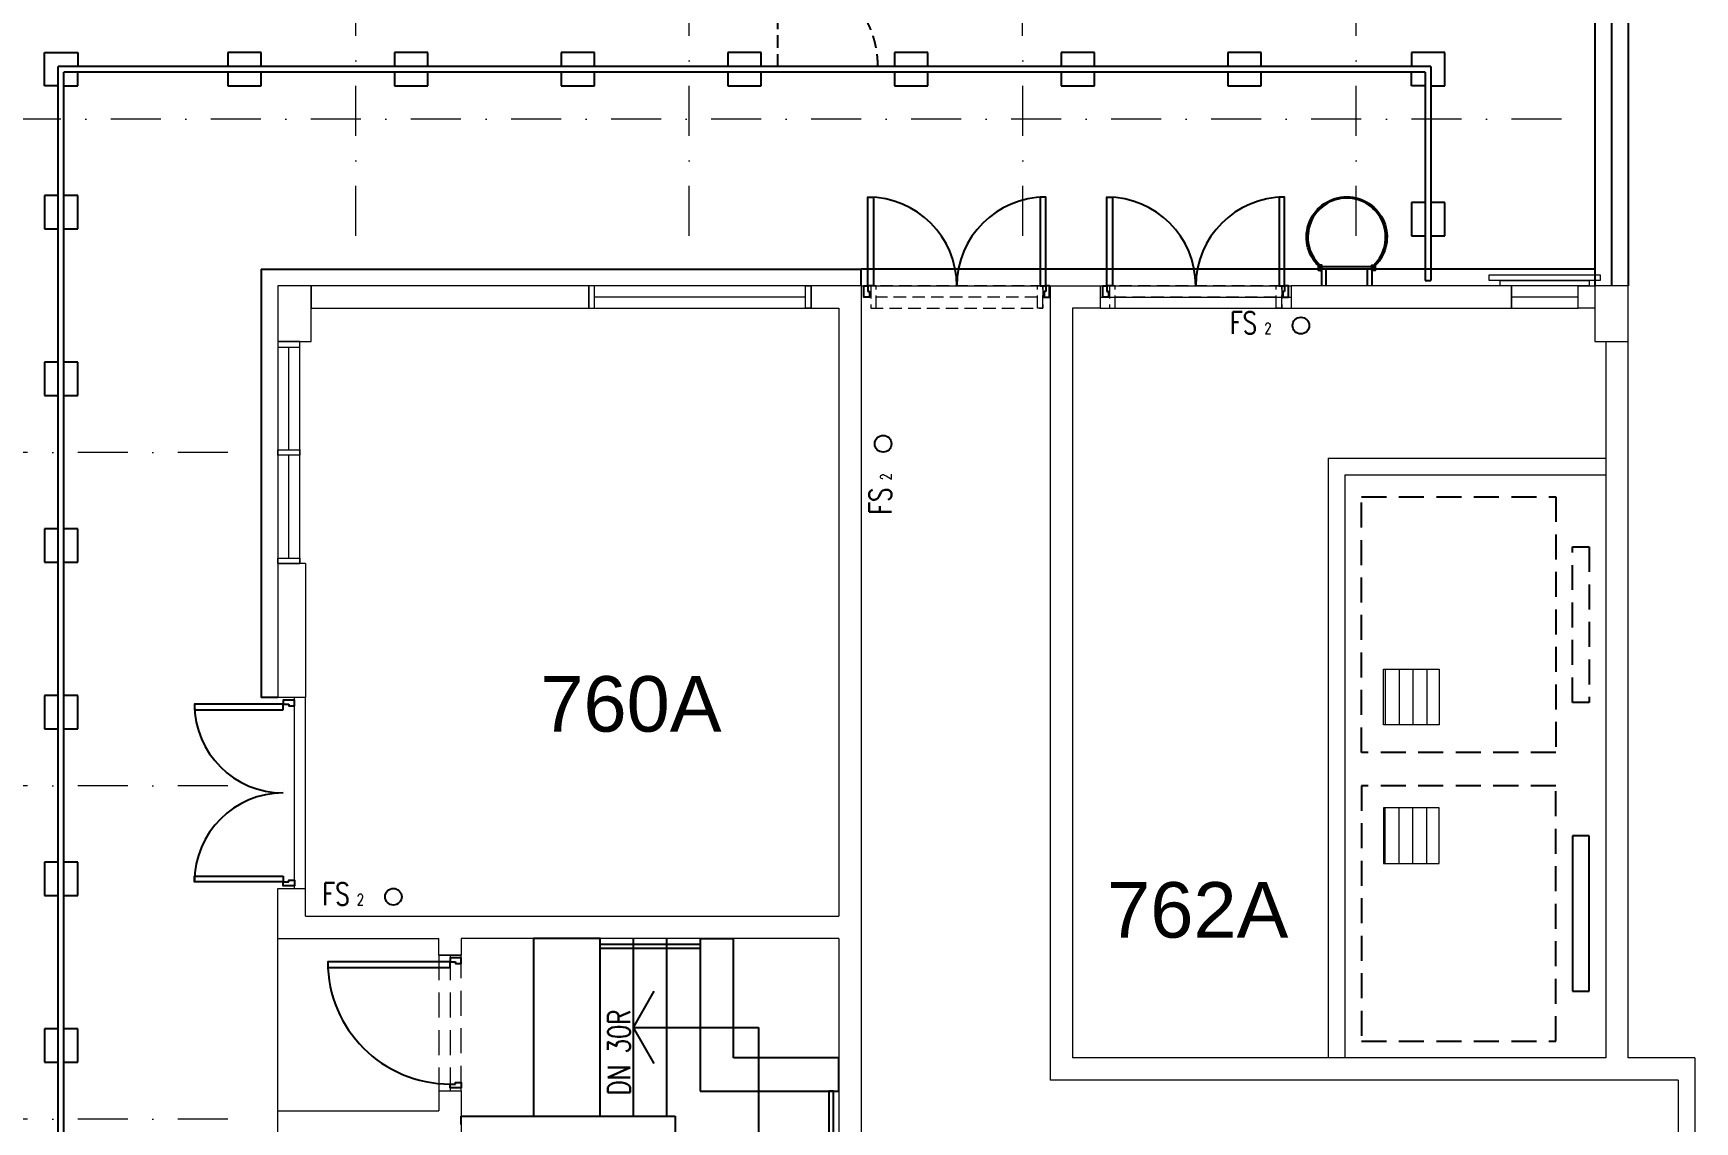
# Model space of a CAD drawing. Header units: millimetres. Extents: x -68474 to 336725, y -113450 to 40976.
# Drawn here: x 244600 to 259550, y 11275 to 21075 of the extents above; entities that cross this region are included whole.
import ezdxf
from ezdxf.enums import TextEntityAlignment as Align

# ---------------------------------------------------------------- set-up
doc = ezdxf.new("R2010")
doc.units = ezdxf.units.MM
doc.header["$LTSCALE"] = 900
for name, pattern in [('EC-7thFloor-s6152$0$DASHDOT', [1, 0.5, -0.25, 0, -0.25]), ('EC-7thFloor-s6152$0$HIDDEN', [0.375, 0.25, -0.125]), ('EC-7thFloor-s6152$0$HIDDEN2', [0.1875, 0.125, -0.0625])]:
    doc.linetypes.add(name, pattern=pattern)
for name, color, linetype in [('EC-7thFloor-s6152$0$8', 1, 'Continuous'), ('EC-7thFloor-s6152$0$9', 1, 'Continuous'), ('EC-7thFloor-s6152$0$DRYWALL', 2, 'Continuous'), ('EC-7thFloor-s6152$0$E-DRAIN', 5, 'Continuous'), ('EC-7thFloor-s6152$0$ESTAIR', 2, 'Continuous'), ('EC-7thFloor-s6152$0$RAIL', 4, 'Continuous'), ('EC-7thFloor-s6152$0$RM-ID', 3, 'Continuous'), ('EC-7thFloor-s6152$0$TAC-TILE', 9, 'Continuous')]:
    doc.layers.add(name, color=color, linetype=linetype)
for name, color, linetype, lineweight in [('EC-7thFloor-s6152$0$ECOLUMN', 7, 'Continuous', 20), ('EC-7thFloor-s6152$0$EROOF', 1, 'EC-7thFloor-s6152$0$DASHDOT', 15), ('EC-7thFloor-s6152$0$ETHIN', 5, 'Continuous', 13), ('EC-7thFloor-s6152$0$EWINDOW', 9, 'Continuous', 9)]:
    doc.layers.add(name, color=color, linetype=linetype, lineweight=lineweight)
doc.styles.add('EC-7thFloor-s6152$0$STANDARD', font='SIMPLEX.SHX')
doc.styles.add('EC-7thFloor-s6152$0$T1', font='arial.ttf')

msp = doc.modelspace()

# ---------------------------------------------------------------- linework, layer by layer
for p, q in [((256193.79214, 18800.00542), (256193.79214, 18950.50542)), ((256193.79214, 18800.00542), (256193.79214, 18950.50542)), ((256231.79214, 18950.50542), (256231.79214, 18800.00542)), ((256231.79214, 18950.50542), (256231.79214, 18800.00542)), ((256605.79214, 18800.00542), (256605.79214, 18950.50542)), ((256605.79214, 18800.00542), (256605.79214, 18950.50542)), ((256643.79214, 18950.50542), (256643.79214, 18800.00542)), ((256643.79214, 18950.50542), (256643.79214, 18800.00542))]:
    msp.add_line(p, q)
for points in [[(252159.99979, 18800.01083), (252109.99979, 18800.01083), (252109.99979, 19600.01083), (252159.99979, 19600.01083)], [(252159.99979, 18800.01083), (252109.99979, 18800.01083), (252109.99979, 19600.01083), (252159.99979, 19600.01083)], [(253659.99979, 18800.01083), (253709.99979, 18800.01083), (253709.99979, 19600.01083), (253659.99979, 19600.01083)], [(253659.99979, 18800.01083), (253709.99979, 18800.01083), (253709.99979, 19600.01083), (253659.99979, 19600.01083)], [(254309.99979, 18800.01083), (254259.99979, 18800.01083), (254259.99979, 19600.01083), (254309.99979, 19600.01083)], [(254309.99979, 18800.01083), (254259.99979, 18800.01083), (254259.99979, 19600.01083), (254309.99979, 19600.01083)], [(255809.99979, 18800.01083), (255859.99979, 18800.01083), (255859.99979, 19600.01083), (255809.99979, 19600.01083)], [(255809.99979, 18800.01083), (255859.99979, 18800.01083), (255859.99979, 19600.01083), (255809.99979, 19600.01083)], [(256193.79214, 18938.00542), (256193.79214, 18988.00542), (256175.79214, 18988.00542), (256175.79214, 18938.00542)], [(256193.79214, 18938.00542), (256193.79214, 18988.00542), (256175.79214, 18988.00542), (256175.79214, 18938.00542)], [(256643.79214, 18938.00542), (256643.79214, 18988.00542), (256661.79214, 18988.00542), (256661.79214, 18938.00542)], [(256643.79214, 18938.00542), (256643.79214, 18988.00542), (256661.79214, 18988.00542), (256661.79214, 18938.00542)], [(256643.79214, 18975.50542), (256643.79214, 18950.50542), (256193.79214, 18950.50542), (256193.79214, 18975.50542)], [(256643.79214, 18975.50542), (256643.79214, 18950.50542), (256193.79214, 18950.50542), (256193.79214, 18975.50542)], [(252109.99979, 18750.01083), (252124.99979, 18750.01083), (252124.99979, 18700.01083), (252124.99979, 18700.01083), (252124.99979, 18700.01083), (252074.99979, 18700.01083), (252074.99979, 18800.01083), (252074.99979, 18800.01083), (252074.99979, 18800.01083), (252109.99979, 18800.01083)], [(252109.99979, 18750.01083), (252124.99979, 18750.01083), (252124.99979, 18700.01083), (252124.99979, 18700.01083), (252124.99979, 18700.01083), (252074.99979, 18700.01083), (252074.99979, 18800.01083), (252074.99979, 18800.01083), (252074.99979, 18800.01083), (252109.99979, 18800.01083)], [(253709.99979, 18750.01083), (253694.99979, 18750.01083), (253694.99979, 18700.01083), (253694.99979, 18700.01083), (253694.99979, 18700.01083), (253744.99979, 18700.01083), (253744.99979, 18800.01083), (253744.99979, 18800.01083), (253744.99979, 18800.01083), (253709.99979, 18800.01083)], [(253709.99979, 18750.01083), (253694.99979, 18750.01083), (253694.99979, 18700.01083), (253694.99979, 18700.01083), (253694.99979, 18700.01083), (253744.99979, 18700.01083), (253744.99979, 18800.01083), (253744.99979, 18800.01083), (253744.99979, 18800.01083), (253709.99979, 18800.01083)], [(254259.99979, 18750.01083), (254274.99979, 18750.01083), (254274.99979, 18700.01083), (254274.99979, 18700.01083), (254274.99979, 18700.01083), (254224.99979, 18700.01083), (254224.99979, 18800.01083), (254224.99979, 18800.01083), (254224.99979, 18800.01083), (254259.99979, 18800.01083)], [(254259.99979, 18750.01083), (254274.99979, 18750.01083), (254274.99979, 18700.01083), (254274.99979, 18700.01083), (254274.99979, 18700.01083), (254224.99979, 18700.01083), (254224.99979, 18800.01083), (254224.99979, 18800.01083), (254224.99979, 18800.01083), (254259.99979, 18800.01083)], [(255859.99979, 18750.01083), (255844.99979, 18750.01083), (255844.99979, 18700.01083), (255844.99979, 18700.01083), (255844.99979, 18700.01083), (255894.99979, 18700.01083), (255894.99979, 18800.01083), (255894.99979, 18800.01083), (255894.99979, 18800.01083), (255859.99979, 18800.01083)], [(255859.99979, 18750.01083), (255844.99979, 18750.01083), (255844.99979, 18700.01083), (255844.99979, 18700.01083), (255844.99979, 18700.01083), (255894.99979, 18700.01083), (255894.99979, 18800.01083), (255894.99979, 18800.01083), (255894.99979, 18800.01083), (255859.99979, 18800.01083)], [(246849.98896, 14985.00542), (246849.98896, 15035.00542), (246049.98896, 15035.00542), (246049.98896, 14985.00542)], [(246849.98896, 14985.00542), (246849.98896, 15035.00542), (246049.98896, 15035.00542), (246049.98896, 14985.00542)], [(246899.98896, 15035.00542), (246899.98896, 15020.00542), (246949.98896, 15020.00542), (246949.98896, 15020.00542), (246949.98896, 15020.00542), (246949.98896, 15070.00542), (246849.98896, 15070.00542), (246849.98896, 15070.00542), (246849.98896, 15070.00542), (246849.98896, 15035.00542)], [(246899.98896, 15035.00542), (246899.98896, 15020.00542), (246949.98896, 15020.00542), (246949.98896, 15020.00542), (246949.98896, 15020.00542), (246949.98896, 15070.00542), (246849.98896, 15070.00542), (246849.98896, 15070.00542), (246849.98896, 15070.00542), (246849.98896, 15035.00542)], [(246849.98896, 13485.00542), (246849.98896, 13435.00542), (246049.98896, 13435.00542), (246049.98896, 13485.00542)], [(246849.98896, 13485.00542), (246849.98896, 13435.00542), (246049.98896, 13435.00542), (246049.98896, 13485.00542)], [(246899.98896, 13435.00542), (246899.98896, 13450.00542), (246949.98896, 13450.00542), (246949.98896, 13450.00542), (246949.98896, 13450.00542), (246949.98896, 13400.00542), (246849.98896, 13400.00542), (246849.98896, 13400.00542), (246849.98896, 13400.00542), (246849.98896, 13435.00542)], [(246899.98896, 13435.00542), (246899.98896, 13450.00542), (246949.98896, 13450.00542), (246949.98896, 13450.00542), (246949.98896, 13450.00542), (246949.98896, 13400.00542), (246849.98896, 13400.00542), (246849.98896, 13400.00542), (246849.98896, 13400.00542), (246849.98896, 13435.00542)], [(248349.99979, 12665.00542), (248349.99979, 12715.00542), (247249.99979, 12715.00542), (247249.99979, 12665.00542)], [(248349.99979, 12665.00542), (248349.99979, 12715.00542), (247249.99979, 12715.00542), (247249.99979, 12665.00542)], [(248399.99979, 12715.00542), (248399.99979, 12700.00542), (248449.99979, 12700.00542), (248449.99979, 12700.00542), (248449.99979, 12700.00542), (248449.99979, 12750.00542), (248349.99979, 12750.00542), (248349.99979, 12750.00542), (248349.99979, 12750.00542), (248349.99979, 12715.00542)], [(248399.99979, 12715.00542), (248399.99979, 12700.00542), (248449.99979, 12700.00542), (248449.99979, 12700.00542), (248449.99979, 12700.00542), (248449.99979, 12750.00542), (248349.99979, 12750.00542), (248349.99979, 12750.00542), (248349.99979, 12750.00542), (248349.99979, 12715.00542)], [(248399.99979, 11615.00542), (248399.99979, 11630.00542), (248449.99979, 11630.00542), (248449.99979, 11630.00542), (248449.99979, 11630.00542), (248449.99979, 11580.00542), (248349.99979, 11580.00542), (248349.99979, 11580.00542), (248349.99979, 11580.00542), (248349.99979, 11615.00542)], [(248399.99979, 11615.00542), (248399.99979, 11630.00542), (248449.99979, 11630.00542), (248449.99979, 11630.00542), (248449.99979, 11630.00542), (248449.99979, 11580.00542), (248349.99979, 11580.00542), (248349.99979, 11580.00542), (248349.99979, 11580.00542), (248349.99979, 11615.00542)]]:
    msp.add_lwpolyline(points, close=True)
msp.add_lwpolyline([(256175.79214, 18988.00542), (256175.79214, 18938.00542), (256163.29214, 18938.00542), (256163.29214, 18982.75047, -2.4252436862), (256674.29214, 18982.75047), (256674.29214, 18938.00542), (256661.79214, 18938.00542), (256661.79214, 18988.00542, 2.4769334128)], format="xyb", close=True)
msp.add_lwpolyline([(256175.79214, 18988.00542), (256175.79214, 18938.00542), (256163.29214, 18938.00542), (256163.29214, 18982.75047, -2.4252436862), (256674.29214, 18982.75047), (256674.29214, 18938.00542), (256661.79214, 18938.00542), (256661.79214, 18988.00542, 2.4769334128)], format="xyb", close=True)
for centre in [(256005.75051, 18442.64034, 6124.32909), (256005.75051, 18442.64034, 6124.32909), (252247.05831, 17378.43483, 6124.32909), (252247.05831, 17378.43483, 6124.32909), (247840.54741, 13301.08196, 6124.32909), (247840.54741, 13301.08196, 6124.32909)]:
    msp.add_circle(centre, 75)
at = {"color": 1}
for centre, radius, start, end in [((252109.99979, 18800.01083), 800, 0, 90), ((252109.99979, 18800.01083), 800, 0, 90), ((253709.99979, 18800.01083), 800, 90, 180), ((253709.99979, 18800.01083), 800, 90, 180), ((254259.99979, 18800.01083), 800, 0, 90), ((254259.99979, 18800.01083), 800, 0, 90), ((255859.99979, 18800.01083), 800, 90, 180), ((255859.99979, 18800.01083), 800, 90, 180), ((246849.98896, 15035.00542), 800, 180, 270), ((246849.98896, 15035.00542), 800, 180, 270), ((246849.98896, 13435.00542), 800, 90, 180), ((246849.98896, 13435.00542), 800, 90, 180), ((248349.99979, 12715.00542), 1100, 180, 270), ((248349.99979, 12715.00542), 1100, 180, 270)]:
    msp.add_arc(centre, radius, start, end, dxfattribs=at)
at = {"layer": 'EC-7thFloor-s6152$0$8'}
for p, q in [((244700, 20600.01083), (244700, 20900.01083)), ((244700, 20900.01083), (245000, 20900.01083)), ((244700, 20600.01083), (244700, 20900.01083)), ((244700, 20900.01083), (245000, 20900.01083)), ((245000, 20900.01083), (245000, 20775.01083)), ((245000, 20900.01083), (245000, 20775.01083)), ((246650.00191, 20900.01083), (246350.00191, 20900.01083)), ((246350.00191, 20900.01083), (246350.00191, 20775.01083)), ((246650.00191, 20900.01083), (246350.00191, 20900.01083)), ((246350.00191, 20900.01083), (246350.00191, 20775.01083)), ((246650.00191, 20775.01083), (246650.00191, 20900.01083)), ((246650.00191, 20775.01083), (246650.00191, 20900.01083)), ((248150.00191, 20900.01083), (247850.00191, 20900.01083)), ((247850.00191, 20900.01083), (247850.00191, 20775.01083)), ((248150.00191, 20900.01083), (247850.00191, 20900.01083)), ((247850.00191, 20900.01083), (247850.00191, 20775.01083)), ((248150.00191, 20775.01083), (248150.00191, 20900.01083)), ((248150.00191, 20775.01083), (248150.00191, 20900.01083)), ((249650.00096, 20900.01083), (249350.00096, 20900.01083)), ((249350.00096, 20900.01083), (249350.00096, 20775.01083)), ((249650.00096, 20900.01083), (249350.00096, 20900.01083)), ((249350.00096, 20900.01083), (249350.00096, 20775.01083)), ((249650.00096, 20775.01083), (249650.00096, 20900.01083)), ((249650.00096, 20775.01083), (249650.00096, 20900.01083)), ((251150, 20900.01083), (250850, 20900.01083)), ((250850, 20900.01083), (250850, 20775.01083)), ((251150, 20900.01083), (250850, 20900.01083)), ((250850, 20900.01083), (250850, 20775.01083)), ((251150, 20775.01083), (251150, 20900.01083)), ((251150, 20775.01083), (251150, 20900.01083)), ((252649.99904, 20900.01083), (252349.99904, 20900.01083)), ((252349.99904, 20900.01083), (252349.99904, 20775.01083)), ((252649.99904, 20900.01083), (252349.99904, 20900.01083)), ((252349.99904, 20900.01083), (252349.99904, 20775.01083)), ((252649.99904, 20775.01083), (252649.99904, 20900.01083)), ((252649.99904, 20775.01083), (252649.99904, 20900.01083)), ((254149.99809, 20900.01083), (253849.99809, 20900.01083)), ((253849.99809, 20900.01083), (253849.99809, 20775.01083)), ((254149.99809, 20900.01083), (253849.99809, 20900.01083)), ((253849.99809, 20900.01083), (253849.99809, 20775.01083)), ((254149.99809, 20775.01083), (254149.99809, 20900.01083)), ((254149.99809, 20775.01083), (254149.99809, 20900.01083)), ((255649.99713, 20900.01083), (255349.99713, 20900.01083)), ((255349.99713, 20900.01083), (255349.99713, 20775.01083)), ((255649.99713, 20900.01083), (255349.99713, 20900.01083)), ((255349.99713, 20900.01083), (255349.99713, 20775.01083)), ((255649.99713, 20775.01083), (255649.99713, 20900.01083)), ((255649.99713, 20775.01083), (255649.99713, 20900.01083)), ((257300, 20900.01083), (257000, 20900.01083)), ((257000, 20900.01083), (257000, 20775.01083)), ((257300, 20900.01083), (257000, 20900.01083)), ((257000, 20900.01083), (257000, 20775.01083)), ((257300, 20600.01083), (257300, 20900.01083)), ((257300, 20600.01083), (257300, 20900.01083)), ((245000, 20600.01083), (245000, 20725.01083)), ((245000, 20600.01083), (245000, 20725.01083)), ((246350.00191, 20725.01083), (246350.00191, 20600.01083)), ((246350.00191, 20725.01083), (246350.00191, 20600.01083)), ((246650.00191, 20600.01083), (246650.00191, 20725.01083)), ((246650.00191, 20600.01083), (246650.00191, 20725.01083)), ((247850.00191, 20725.01083), (247850.00191, 20600.01083)), ((247850.00191, 20725.01083), (247850.00191, 20600.01083)), ((248150.00191, 20600.01083), (248150.00191, 20725.01083)), ((248150.00191, 20600.01083), (248150.00191, 20725.01083)), ((249350.00096, 20725.01083), (249350.00096, 20600.01083)), ((249350.00096, 20725.01083), (249350.00096, 20600.01083)), ((249650.00096, 20600.01083), (249650.00096, 20725.01083)), ((249650.00096, 20600.01083), (249650.00096, 20725.01083)), ((250850, 20725.01083), (250850, 20600.01083)), ((250850, 20725.01083), (250850, 20600.01083)), ((251150, 20600.01083), (251150, 20725.01083)), ((251150, 20600.01083), (251150, 20725.01083)), ((252349.99904, 20725.01083), (252349.99904, 20600.01083)), ((252349.99904, 20725.01083), (252349.99904, 20600.01083)), ((252649.99904, 20600.01083), (252649.99904, 20725.01083)), ((252649.99904, 20600.01083), (252649.99904, 20725.01083)), ((253849.99809, 20725.01083), (253849.99809, 20600.01083)), ((253849.99809, 20725.01083), (253849.99809, 20600.01083)), ((254149.99809, 20600.01083), (254149.99809, 20725.01083)), ((254149.99809, 20600.01083), (254149.99809, 20725.01083)), ((255349.99713, 20725.01083), (255349.99713, 20600.01083)), ((255349.99713, 20725.01083), (255349.99713, 20600.01083)), ((255649.99713, 20600.01083), (255649.99713, 20725.01083)), ((255649.99713, 20600.01083), (255649.99713, 20725.01083)), ((257000, 20600.01083), (257000, 20725.01083)), ((257000, 20600.01083), (257000, 20725.01083)), ((244825, 20600.01083), (244700, 20600.01083)), ((244825, 20600.01083), (244700, 20600.01083)), ((244875, 20600.01083), (245000, 20600.01083)), ((244875, 20600.01083), (245000, 20600.01083)), ((246350.00191, 20600.01083), (246650.00191, 20600.01083)), ((246350.00191, 20600.01083), (246650.00191, 20600.01083)), ((247850.00191, 20600.01083), (248150.00191, 20600.01083)), ((247850.00191, 20600.01083), (248150.00191, 20600.01083)), ((249350.00096, 20600.01083), (249650.00096, 20600.01083)), ((249350.00096, 20600.01083), (249650.00096, 20600.01083)), ((250850, 20600.01083), (251150, 20600.01083)), ((250850, 20600.01083), (251150, 20600.01083)), ((252349.99904, 20600.01083), (252649.99904, 20600.01083)), ((252349.99904, 20600.01083), (252649.99904, 20600.01083)), ((253849.99809, 20600.01083), (254149.99809, 20600.01083)), ((253849.99809, 20600.01083), (254149.99809, 20600.01083)), ((255349.99713, 20600.01083), (255649.99713, 20600.01083)), ((255349.99713, 20600.01083), (255649.99713, 20600.01083)), ((257125, 20600.01083), (257000, 20600.01083)), ((257125, 20600.01083), (257000, 20600.01083)), ((257175, 20600.01083), (257300, 20600.01083)), ((257175, 20600.01083), (257300, 20600.01083)), ((244825, 19612.50542), (244700, 19612.50542)), ((244700, 19612.50542), (244700, 19312.50542)), ((244825, 19612.50542), (244700, 19612.50542)), ((244700, 19612.50542), (244700, 19312.50542)), ((245000, 19612.50542), (244875, 19612.50542)), ((245000, 19612.50542), (244875, 19612.50542)), ((245000, 19312.50542), (245000, 19612.50542)), ((245000, 19312.50542), (245000, 19612.50542)), ((257125, 19550.01083), (257000, 19550.01083)), ((257000, 19550.01083), (257000, 19250.01083)), ((257125, 19550.01083), (257000, 19550.01083)), ((257000, 19550.01083), (257000, 19250.01083)), ((257300, 19550.01083), (257175, 19550.01083)), ((257300, 19550.01083), (257175, 19550.01083)), ((257300, 19250.01083), (257300, 19550.01083)), ((257300, 19250.01083), (257300, 19550.01083)), ((244700, 19312.50542), (244825, 19312.50542)), ((244700, 19312.50542), (244825, 19312.50542)), ((244875, 19312.50542), (245000, 19312.50542)), ((244875, 19312.50542), (245000, 19312.50542)), ((257000, 19250.01083), (257125, 19250.01083)), ((257000, 19250.01083), (257125, 19250.01083)), ((257175, 19250.01083), (257300, 19250.01083)), ((257175, 19250.01083), (257300, 19250.01083)), ((244825, 18112.50542), (244700, 18112.50542)), ((244700, 18112.50542), (244700, 17812.50542)), ((244825, 18112.50542), (244700, 18112.50542)), ((244700, 18112.50542), (244700, 17812.50542)), ((245000, 18112.50542), (244875, 18112.50542)), ((245000, 18112.50542), (244875, 18112.50542)), ((245000, 17812.50542), (245000, 18112.50542)), ((245000, 17812.50542), (245000, 18112.50542)), ((244700, 17812.50542), (244825, 17812.50542)), ((244700, 17812.50542), (244825, 17812.50542)), ((244875, 17812.50542), (245000, 17812.50542)), ((244875, 17812.50542), (245000, 17812.50542)), ((244825, 16612.50542), (244700, 16612.50542)), ((244700, 16612.50542), (244700, 16312.50542)), ((244825, 16612.50542), (244700, 16612.50542)), ((244700, 16612.50542), (244700, 16312.50542)), ((245000, 16612.50542), (244875, 16612.50542)), ((245000, 16612.50542), (244875, 16612.50542)), ((245000, 16312.50542), (245000, 16612.50542)), ((245000, 16312.50542), (245000, 16612.50542)), ((244700, 16312.50542), (244825, 16312.50542)), ((244700, 16312.50542), (244825, 16312.50542)), ((244875, 16312.50542), (245000, 16312.50542)), ((244875, 16312.50542), (245000, 16312.50542)), ((244825, 15112.50542), (244700, 15112.50542)), ((244700, 15112.50542), (244700, 14812.50542)), ((244825, 15112.50542), (244700, 15112.50542)), ((244700, 15112.50542), (244700, 14812.50542)), ((245000, 15112.50542), (244875, 15112.50542)), ((245000, 15112.50542), (244875, 15112.50542)), ((245000, 14812.50542), (245000, 15112.50542)), ((245000, 14812.50542), (245000, 15112.50542)), ((244700, 14812.50542), (244825, 14812.50542)), ((244700, 14812.50542), (244825, 14812.50542)), ((244875, 14812.50542), (245000, 14812.50542)), ((244875, 14812.50542), (245000, 14812.50542)), ((244825, 13612.50542), (244700, 13612.50542)), ((244700, 13612.50542), (244700, 13312.50542)), ((244825, 13612.50542), (244700, 13612.50542)), ((244700, 13612.50542), (244700, 13312.50542)), ((245000, 13612.50542), (244875, 13612.50542)), ((245000, 13612.50542), (244875, 13612.50542)), ((245000, 13312.50542), (245000, 13612.50542)), ((245000, 13312.50542), (245000, 13612.50542)), ((244700, 13312.50542), (244825, 13312.50542)), ((244700, 13312.50542), (244825, 13312.50542)), ((244875, 13312.50542), (245000, 13312.50542)), ((244875, 13312.50542), (245000, 13312.50542)), ((244825, 12112.50542), (244700, 12112.50542)), ((244700, 12112.50542), (244700, 11812.50542)), ((244825, 12112.50542), (244700, 12112.50542)), ((244700, 12112.50542), (244700, 11812.50542)), ((245000, 12112.50542), (244875, 12112.50542)), ((245000, 12112.50542), (244875, 12112.50542)), ((245000, 11812.50542), (245000, 12112.50542)), ((245000, 11812.50542), (245000, 12112.50542)), ((244700, 11812.50542), (244825, 11812.50542)), ((244700, 11812.50542), (244825, 11812.50542)), ((244875, 11812.50542), (245000, 11812.50542)), ((244875, 11812.50542), (245000, 11812.50542))]:
    msp.add_line(p, q, dxfattribs=at)
at = {"layer": 'EC-7thFloor-s6152$0$9', "color": 1}
for p, q in [((258650, 31450.00542), (258650, 18800.01083)), ((258650, 31450.00542), (258650, 18800.01083)), ((246650, 18950.01083), (246649.99458, 15095.00542)), ((246650, 18950.01083), (246649.99458, 15095.00542)), ((246650, 18950.01083), (252049.99979, 18950.01083)), ((246650, 18950.01083), (252049.99979, 18950.01083)), ((252049.99979, 18800.00542), (252049.99979, 18950.01083)), ((252049.99979, 18800.00542), (252049.99979, 18950.01083)), ((246799.99438, 15095.00542), (246649.99458, 15095.00542)), ((246799.99438, 15095.00542), (246649.99458, 15095.00542))]:
    msp.add_line(p, q, dxfattribs=at)
at = {"layer": 'EC-7thFloor-s6152$0$9', "linetype": 'EC-7thFloor-s6152$0$HIDDEN2'}
msp.add_line((251299.99951, 20775.01083), (251299.76858, 21675.01083), dxfattribs=at)
msp.add_line((251299.99951, 20775.01083), (251299.76858, 21675.01083), dxfattribs=at)
at = {"layer": 'EC-7thFloor-s6152$0$9'}
for p, q in [((244825, 6150), (244825, 20775.01083)), ((257175, 20775.01083), (244825, 20775.01083)), ((244825, 6150), (244825, 20775.01083)), ((257175, 20775.01083), (244825, 20775.01083)), ((244875, 6200), (244875, 20725.01083)), ((257125, 20725.01083), (244875, 20725.01083)), ((244875, 6200), (244875, 20725.01083)), ((257125, 20725.01083), (244875, 20725.01083)), ((257125, 20725.01083), (257125, 18850.01083)), ((257125, 20725.01083), (257125, 18850.01083)), ((257175, 20775.01083), (257175, 18850.01083)), ((257175, 20775.01083), (257175, 18850.01083)), ((257125, 18850.01083), (257175, 18850.01083)), ((257125, 18850.01083), (257175, 18850.01083))]:
    msp.add_line(p, q, dxfattribs=at)
at = {"layer": 'EC-7thFloor-s6152$0$9', "linetype": 'EC-7thFloor-s6152$0$HIDDEN2'}
msp.add_arc((251299.99951, 20775.01083), 900.00003, 0, 90.014701592, dxfattribs=at)
msp.add_arc((251299.99951, 20775.01083), 900.00003, 0, 90.014701592, dxfattribs=at)
at = {"layer": 'EC-7thFloor-s6152$0$DRYWALL'}
for p, q in [((258950, 31750.00542), (258950, 18800.00542)), ((258950, 31750.00542), (258950, 18800.00542)), ((258800, 31600.00542), (258800, 18800.00542)), ((258800, 31600.00542), (258800, 18800.00542))]:
    msp.add_line(p, q, dxfattribs=at)
at = {"layer": 'EC-7thFloor-s6152$0$E-DRAIN', "linetype": 'Continuous'}
msp.add_line((258650, 18950.01083), (252049.99979, 18950.01083), dxfattribs=at)
msp.add_line((258650, 18950.01083), (252049.99979, 18950.01083), dxfattribs=at)
at = {"layer": 'EC-7thFloor-s6152$0$ECOLUMN'}
for p, q in [((247099.99979, 18800.00542), (246799.99979, 18800.00542)), ((246799.99979, 18800.00542), (246799.99979, 18300.00542)), ((247099.99979, 18800.00542), (246799.99979, 18800.00542)), ((246799.99979, 18800.00542), (246799.99979, 18300.00542)), ((247099.99979, 18300.00542), (247099.99979, 18800.00542)), ((247099.99979, 18600.00542), (247099.99979, 18800.00542)), ((247099.99979, 18300.00542), (247099.99979, 18800.00542)), ((247099.99979, 18600.00542), (247099.99979, 18800.00542)), ((249599.99979, 18799.98903), (247099.99979, 18800)), ((247099.99979, 18800), (247099.99979, 18600.00542)), ((249599.99979, 18799.98903), (247099.99979, 18800)), ((247099.99979, 18800), (247099.99979, 18600.00542)), ((249599.99979, 18599.99445), (249599.99979, 18799.98903)), ((249599.99979, 18599.99445), (249599.99979, 18799.98903)), ((252049.99979, 18800.01083), (251599.99979, 18800.00528)), ((252049.99979, 18800.01083), (251599.99979, 18800.00528)), ((251599.99979, 18800.00528), (251599.99979, 18600.00528)), ((251599.99979, 18800.00528), (251599.99979, 18600.00528)), ((252049.99979, 18800.01083), (252049.99979, 6250.00532)), ((252049.99979, 18800.01083), (252049.99979, 6250.00532)), ((253749.99979, 18800.01083), (253749.99979, 11650.00542)), ((253749.99979, 18800.01083), (254199.99979, 18800.01083)), ((253749.99979, 18800.01083), (253749.99979, 11650.00542)), ((253749.99979, 18800.01083), (254199.99979, 18800.01083)), ((254199.99979, 18800.01083), (254199.99979, 18600.01083)), ((254199.99979, 18800.01083), (254199.99979, 18600.01083)), ((257900, 18800.00542), (255919.99979, 18800.00542)), ((255919.99979, 18800.00542), (255919.99979, 18600.01083)), ((257900, 18800.00542), (255919.99979, 18800.00542)), ((255919.99979, 18800.00542), (255919.99979, 18600.01083)), ((257900, 18600.01083), (257900, 18800.00542)), ((257900, 18600.01083), (257900, 18800.00542)), ((258500, 18800.00542), (258650, 18800.00542)), ((258500, 18600.01083), (258500, 18800.00542)), ((258500, 18800.00542), (258650, 18800.00542)), ((258500, 18600.01083), (258500, 18800.00542)), ((258950, 18800.00542), (258650, 18800.00542)), ((258650, 18800.00542), (258650, 18300.00542)), ((258650, 18800.00542), (258650, 18600.01083)), ((258950, 18800.00542), (258650, 18800.00542)), ((258650, 18800.00542), (258650, 18300.00542)), ((258650, 18800.00542), (258650, 18600.01083)), ((258950, 11850.00542), (258950, 18800.00542)), ((258950, 18300.00542), (258950, 18800.00542)), ((258950, 11850.00542), (258950, 18800.00542)), ((258950, 18300.00542), (258950, 18800.00542)), ((247099.99979, 18600.00542), (249599.99979, 18599.99445)), ((247099.99979, 18600.00542), (249599.99979, 18599.99445)), ((251599.99979, 18600.00528), (251849.99979, 18600.01083)), ((251599.99979, 18600.00528), (251849.99979, 18600.01083)), ((251849.99979, 18600.00542), (251849.99979, 13125.00542)), ((251849.99979, 18600.00542), (251849.99979, 13125.00542)), ((253949.99979, 18600.01083), (253949.99979, 11850.00542)), ((254199.99979, 18600.01083), (253949.99979, 18600.01083)), ((253949.99979, 18600.01083), (253949.99979, 11850.00542)), ((254199.99979, 18600.01083), (253949.99979, 18600.01083)), ((255919.99979, 18600.01083), (257900, 18600.01083)), ((255919.99979, 18600.01083), (257900, 18600.01083)), ((258650, 18600.01083), (258500, 18600.01083)), ((258650, 18600.01083), (258500, 18600.01083)), ((246799.99979, 18300.00542), (247099.99979, 18300.00542)), ((246799.99979, 18300.00542), (247099.99979, 18300.00542)), ((258650, 18300.00542), (258950, 18300.00542)), ((258650, 18300.00542), (258950, 18300.00542)), ((258750, 18300.00542), (258750, 11850.00542)), ((258750, 18300.00542), (258750, 11850.00542)), ((246799.99979, 16300.00542), (246799.99438, 15095.00542)), ((246799.99979, 16300.00542), (246799.99438, 15095.00542)), ((247049.99979, 16300.00542), (246799.99979, 16300.00542)), ((247049.99979, 16300.00542), (246799.99979, 16300.00542)), ((247049.99979, 16300.00542), (247049.99438, 15095.00542)), ((247049.99979, 16300.00542), (247049.99438, 15095.00542)), ((247049.99438, 15095.00542), (246799.99438, 15095.00542)), ((247049.99438, 15095.00542), (246799.99438, 15095.00542)), ((246799.99438, 13375.00542), (247049.99438, 13375.00542)), ((246799.99979, 12925.00542), (246799.99438, 13375.00542)), ((246799.99438, 13375.00542), (247049.99438, 13375.00542)), ((246799.99979, 12925.00542), (246799.99438, 13375.00542)), ((247049.99979, 13125.00542), (247049.99438, 13375.00542)), ((247049.99979, 13125.00542), (247049.99438, 13375.00542)), ((247049.99979, 13125.00542), (251849.99979, 13125.00542)), ((247049.99979, 13125.00542), (251849.99979, 13125.00542)), ((246799.99979, 12925.00542), (248249.99979, 12925.00542)), ((246799.99979, 12925.00542), (248249.99979, 12925.00542)), ((248249.99979, 12775.00542), (248249.99979, 12925.00542)), ((248249.99979, 12775.00542), (248249.99979, 12925.00542)), ((251849.99979, 12925.00542), (248449.99979, 12925.00542)), ((248449.99979, 12925.00542), (248449.99979, 12775.00542)), ((251849.99979, 12925.00542), (248449.99979, 12925.00542)), ((248449.99979, 12925.00542), (248449.99979, 12775.00542)), ((251849.99979, 12925.00542), (251849.99979, 6700.00555)), ((251849.99979, 12925.00542), (251849.99979, 6700.00555)), ((248249.99979, 12775.00542), (248449.99979, 12775.00542)), ((248249.99979, 12775.00542), (248449.99979, 12775.00542)), ((258750, 11850.00542), (253949.99979, 11850.00542)), ((258750, 11850.00542), (253949.99979, 11850.00542)), ((259550, 11850.00542), (258950, 11850.00542)), ((259550, 11850.00542), (258950, 11850.00542)), ((259550, 11850.00542), (259550, 10350.00542)), ((259550, 11850.00542), (259550, 10350.00542)), ((248249.99979, 11555.00542), (248249.99979, 11375.00542)), ((248249.99979, 11555.00542), (248449.99979, 11555.00542)), ((248249.99979, 11555.00542), (248249.99979, 11375.00542)), ((248249.99979, 11555.00542), (248449.99979, 11555.00542)), ((248449.99979, 11555.00542), (248449.99979, 6250.00542)), ((248449.99979, 11555.00542), (248449.99979, 6250.00542)), ((259400, 11650.00542), (253749.99979, 11650.00542)), ((259400, 11650.00542), (253749.99979, 11650.00542)), ((259400, 11650.00542), (259400, 10350.00542)), ((259400, 11650.00542), (259400, 10350.00542)), ((246799.99979, 11375.00542), (248249.99979, 11375.00542)), ((246799.99979, 10525.00542), (246799.99979, 11375.00542)), ((246799.99979, 11375.00542), (248249.99979, 11375.00542)), ((246799.99979, 10525.00542), (246799.99979, 11375.00542))]:
    msp.add_line(p, q, dxfattribs=at)
at = {"layer": 'EC-7thFloor-s6152$0$EROOF'}
for p, q in [((247503.00378, 19250.00542), (247500, 31150.00542)), ((247503.00378, 19250.00542), (247500, 31150.00542)), ((250503.00378, 19250.00542), (250500, 31150.00542)), ((250503.00378, 19250.00542), (250500, 31150.00542)), ((253503.05344, 19250.00542), (253500, 31150.00542)), ((253503.05344, 19250.00542), (253500, 31150.00542)), ((256503.05334, 19250.77519), (256500.0001, 31150.00542)), ((256503.05334, 19250.77519), (256500.0001, 31150.00542)), ((258350, 20300), (233537.6, 20300)), ((258350, 20300), (233537.6, 20300)), ((246350, 17300), (233450, 17300)), ((246350, 17300), (233450, 17300)), ((246350, 14300), (233450, 14300)), ((246350, 14300), (233450, 14300)), ((246350, 11300), (233650, 11300)), ((246350, 11300), (233650, 11300))]:
    msp.add_line(p, q, dxfattribs=at)
at = {"layer": 'EC-7thFloor-s6152$0$ESTAIR'}
for p, q in [((249999.99979, 11325.00542), (249999.99979, 12925.00542)), ((249999.99979, 11325.00542), (249999.99979, 12925.00542)), ((250299.99979, 11325.00542), (250299.99979, 12925.00542)), ((250299.99979, 11325.00542), (250299.99979, 12925.00542))]:
    msp.add_line(p, q, dxfattribs=at)
at = {"layer": 'EC-7thFloor-s6152$0$ESTAIR', "color": 1}
for p, q in [((249999.99979, 12125.00542), (250187.50111, 12449.75465)), ((249999.99979, 12125.00542), (250187.50111, 12449.75465)), ((250187.49848, 11800.25465), (249999.99979, 12125.00542)), ((249999.99979, 12125.00542), (251124.99979, 12125.00542)), ((250187.49848, 11800.25465), (249999.99979, 12125.00542)), ((249999.99979, 12125.00542), (251124.99979, 12125.00542)), ((251124.99979, 12125.00542), (251124.99979, 7225.00542)), ((251124.99979, 12125.00542), (251124.99979, 7225.00542))]:
    msp.add_line(p, q, dxfattribs=at)
at = {"layer": 'EC-7thFloor-s6152$0$ETHIN'}
for p, q in [((257700, 18850.01083), (257700, 18900.01083)), ((257700, 18900.01083), (258700, 18900.01083)), ((257700, 18850.01083), (257700, 18900.01083)), ((257700, 18900.01083), (258700, 18900.01083)), ((258700, 18850.01083), (257700, 18850.01083)), ((258700, 18850.01083), (257700, 18850.01083)), ((257800, 18800.01083), (257800, 18850.01083)), ((257800, 18850.01083), (258600, 18850.01083)), ((257800, 18800.01083), (257800, 18850.01083)), ((257800, 18850.01083), (258600, 18850.01083)), ((258600, 18850.01083), (258600, 18800.01083)), ((258600, 18850.01083), (258600, 18800.01083)), ((258700, 18900.01083), (258700, 18850.01083)), ((258700, 18900.01083), (258700, 18850.01083)), ((252049.99979, 18800.01083), (255919.99979, 18800.01083)), ((252049.99979, 18800.01083), (255919.99979, 18800.01083)), ((254199.99979, 18700.01083), (255919.99979, 18700.01083)), ((254199.99979, 18700.01083), (255919.99979, 18700.01083)), ((258600, 18800.01083), (257800, 18800.01083)), ((258600, 18800.01083), (257800, 18800.01083)), ((254199.99979, 18600.01083), (255919.99979, 18600.01083)), ((254199.99979, 18600.01083), (255919.99979, 18600.01083)), ((256250, 17250.00542), (256250, 11850.00542)), ((256250, 17250.00542), (258750, 17250.00542)), ((256250, 17250.00542), (256250, 11850.00542)), ((256250, 17250.00542), (258750, 17250.00542)), ((256400, 17100.00542), (258750, 17100.00542)), ((256400, 17100.00542), (256400, 11850.00542)), ((256400, 17100.00542), (258750, 17100.00542)), ((256400, 17100.00542), (256400, 11850.00542)), ((246949.98896, 13375.00542), (246949.98896, 15095.00542)), ((246949.98896, 13375.00542), (246949.98896, 15095.00542)), ((247049.98896, 13375.00542), (247049.98896, 15095.00542)), ((247049.98896, 13375.00542), (247049.98896, 15095.00542)), ((246799.99979, 11375.00542), (246799.99979, 12925.00542)), ((246799.99979, 11375.00542), (246799.99979, 12925.00542))]:
    msp.add_line(p, q, dxfattribs=at)
at = {"layer": 'EC-7thFloor-s6152$0$EWINDOW'}
for p, q in [((251599.99979, 18800.00528), (249599.99979, 18799.99986)), ((251599.99979, 18800.00528), (249599.99979, 18799.99986)), ((249599.99979, 18799.99986), (249599.99979, 18599.99986)), ((249599.99979, 18799.99986), (249599.99979, 18599.99986)), ((249599.9998, 18799.99445), (249599.9998, 18599.99445)), ((249649.9998, 18799.99445), (249599.9998, 18799.99445)), ((249599.9998, 18799.99445), (249599.9998, 18599.99445)), ((249649.9998, 18799.99445), (249599.9998, 18799.99445)), ((249649.9998, 18599.99445), (249649.9998, 18799.99445)), ((249649.9998, 18599.99445), (249649.9998, 18799.99445)), ((251549.99979, 18700.00542), (249649.9998, 18699.99445)), ((251549.99979, 18700.00542), (249649.9998, 18699.99445)), ((251549.99979, 18600.00528), (251549.99979, 18800.00528)), ((251549.99979, 18800.00528), (251599.99979, 18800.00528)), ((251549.99979, 18600.00528), (251549.99979, 18800.00528)), ((251549.99979, 18800.00528), (251599.99979, 18800.00528)), ((251599.99979, 18600.00528), (251599.99979, 18800.00528)), ((251599.99979, 18800.00528), (251599.99979, 18600.00528)), ((251599.99979, 18600.00528), (251599.99979, 18800.00528)), ((251599.99979, 18800.00528), (251599.99979, 18600.00528)), ((258500, 18800.01083), (257900, 18800.01083)), ((257900, 18800.01083), (257900, 18600.01083)), ((258500, 18800.01083), (257900, 18800.01083)), ((257900, 18800.01083), (257900, 18600.01083)), ((258500, 18700.01083), (257900, 18700.01083)), ((258500, 18700.01083), (257900, 18700.01083)), ((258500, 18600.01083), (258500, 18800.01083)), ((258500, 18600.01083), (258500, 18800.01083)), ((249599.99979, 18599.99986), (251599.99979, 18600.00528)), ((249599.99979, 18599.99986), (251599.99979, 18600.00528)), ((249599.9998, 18599.99445), (249649.9998, 18599.99445)), ((249599.9998, 18599.99445), (249649.9998, 18599.99445)), ((251599.99979, 18600.00528), (251549.99979, 18600.00528)), ((251599.99979, 18600.00528), (251549.99979, 18600.00528)), ((257900, 18600.01083), (258500, 18600.01083)), ((257900, 18600.01083), (258500, 18600.01083)), ((246800.00521, 18300.00542), (246799.99979, 16300.00542)), ((246999.99979, 18300.00542), (246799.99979, 18300.00542)), ((246799.99979, 18300.00542), (246799.99979, 18250.00542)), ((246800.00521, 18300.00542), (246799.99979, 16300.00542)), ((246999.99979, 18300.00542), (246799.99979, 18300.00542)), ((246799.99979, 18300.00542), (246799.99979, 18250.00542)), ((246799.99979, 18250.00542), (246999.99979, 18250.00542)), ((246799.99979, 18250.00542), (246999.99979, 18250.00542)), ((247000.00521, 18300.00542), (246800.00521, 18300.00542)), ((247000.00521, 18300.00542), (246800.00521, 18300.00542)), ((246899.99986, 17325.00542), (246899.99979, 18250.00542)), ((246899.99986, 17325.00542), (246899.99979, 18250.00542)), ((246999.99979, 16300.00542), (247000.00521, 18300.00542)), ((246999.99979, 18250.00542), (246999.99979, 18300.00542)), ((246999.99979, 16300.00542), (247000.00521, 18300.00542)), ((246999.99979, 18250.00542), (246999.99979, 18300.00542)), ((246800.0025, 17275.00542), (246800.0025, 17325.00542)), ((246800.0025, 17325.00542), (247000.0025, 17325.00542)), ((246800.0025, 17275.00542), (246800.0025, 17325.00542)), ((246800.0025, 17325.00542), (247000.0025, 17325.00542)), ((247000.0025, 17275.00542), (246800.0025, 17275.00542)), ((247000.0025, 17275.00542), (246800.0025, 17275.00542)), ((246899.99993, 16350.00542), (246899.99986, 17275.00542)), ((246899.99993, 16350.00542), (246899.99986, 17275.00542)), ((247000.0025, 17325.00542), (247000.0025, 17275.00542)), ((247000.0025, 17325.00542), (247000.0025, 17275.00542)), ((246799.99979, 16300.00542), (246799.99979, 16350.00542)), ((246799.99979, 16350.00542), (246999.99979, 16350.00542)), ((246799.99979, 16300.00542), (246799.99979, 16350.00542)), ((246799.99979, 16350.00542), (246999.99979, 16350.00542)), ((246799.99979, 16300.00542), (246999.99979, 16300.00542)), ((246999.99979, 16300.00542), (246799.99979, 16300.00542)), ((246799.99979, 16300.00542), (246999.99979, 16300.00542)), ((246999.99979, 16300.00542), (246799.99979, 16300.00542)), ((246999.99979, 16350.00542), (246999.99979, 16300.00542)), ((246999.99979, 16350.00542), (246999.99979, 16300.00542)), ((256750, 14850.00542), (256750, 15350.00542)), ((256750, 15350.00542), (257250, 15350.00542)), ((256750, 14850.00542), (256750, 15350.00542)), ((256750, 15350.00542), (257250, 15350.00542)), ((256764.33101, 15350.00542), (256764.33101, 14850.00542)), ((256764.33101, 15350.00542), (256764.33101, 14850.00542)), ((256889.33101, 15350.00542), (256889.33101, 14850.00542)), ((256889.33101, 15350.00542), (256889.33101, 14850.00542)), ((257014.33101, 15350.00542), (257014.33101, 14850.00542)), ((257014.33101, 15350.00542), (257014.33101, 14850.00542)), ((257139.33101, 15350.00542), (257139.33101, 14850.00542)), ((257139.33101, 15350.00542), (257139.33101, 14850.00542)), ((257250, 15350.00542), (257250, 14850.00542)), ((257250, 15350.00542), (257250, 14850.00542)), ((257250, 14850.00542), (256750, 14850.00542)), ((257250, 14850.00542), (256750, 14850.00542)), ((257250, 14100.00542), (256750, 14100.00542)), ((256750, 14100.00542), (256750, 13600.00542)), ((257250, 14100.00542), (256750, 14100.00542)), ((256750, 14100.00542), (256750, 13600.00542)), ((256764.33101, 13600.00542), (256764.33101, 14100.00542)), ((256764.33101, 13600.00542), (256764.33101, 14100.00542)), ((256889.33101, 13600.00542), (256889.33101, 14100.00542)), ((256889.33101, 13600.00542), (256889.33101, 14100.00542)), ((257014.33101, 13600.00542), (257014.33101, 14100.00542)), ((257014.33101, 13600.00542), (257014.33101, 14100.00542)), ((257139.33101, 13600.00542), (257139.33101, 14100.00542)), ((257139.33101, 13600.00542), (257139.33101, 14100.00542)), ((257250, 13600.00542), (257250, 14100.00542)), ((257250, 13600.00542), (257250, 14100.00542)), ((256750, 13600.00542), (257250, 13600.00542)), ((256750, 13600.00542), (257250, 13600.00542))]:
    msp.add_line(p, q, dxfattribs=at)
at = {"layer": 'EC-7thFloor-s6152$0$EWINDOW', "linetype": 'EC-7thFloor-s6152$0$HIDDEN2'}
for p, q in [((253684.99979, 18800.00542), (252134.99979, 18800)), ((253684.99979, 18800.00542), (252134.99979, 18800)), ((252134.99979, 18800), (252134.99979, 18600)), ((252134.99979, 18800), (252134.99979, 18600)), ((252134.9998, 18800.00542), (252134.9998, 18600.00542)), ((252184.9998, 18800.00542), (252134.9998, 18800.00542)), ((252134.9998, 18800.00542), (252134.9998, 18600.00542)), ((252184.9998, 18800.00542), (252134.9998, 18800.00542)), ((252184.9998, 18600.00542), (252184.9998, 18800.00542)), ((252184.9998, 18600.00542), (252184.9998, 18800.00542)), ((253634.99979, 18700.00555), (252184.9998, 18699.99458)), ((253634.99979, 18700.00555), (252184.9998, 18699.99458)), ((253634.99979, 18600.00542), (253634.99979, 18800.00542)), ((253634.99979, 18800.00542), (253684.99979, 18800.00542)), ((253634.99979, 18600.00542), (253634.99979, 18800.00542)), ((253634.99979, 18800.00542), (253684.99979, 18800.00542)), ((253684.99979, 18600.00542), (253684.99979, 18800.00542)), ((253684.99979, 18800.00542), (253684.99979, 18600.00542)), ((253684.99979, 18600.00542), (253684.99979, 18800.00542)), ((253684.99979, 18800.00542), (253684.99979, 18600.00542)), ((255834.99979, 18800.00542), (254284.99979, 18800)), ((255834.99979, 18800.00542), (254284.99979, 18800)), ((254284.99979, 18800), (254284.99979, 18600)), ((254284.99979, 18800), (254284.99979, 18600)), ((254284.9998, 18800.00542), (254284.9998, 18600.00542)), ((254334.9998, 18800.00542), (254284.9998, 18800.00542)), ((254284.9998, 18800.00542), (254284.9998, 18600.00542)), ((254334.9998, 18800.00542), (254284.9998, 18800.00542)), ((254334.9998, 18600.00542), (254334.9998, 18800.00542)), ((254334.9998, 18600.00542), (254334.9998, 18800.00542)), ((255784.99979, 18700.00555), (254334.9998, 18699.99458)), ((255784.99979, 18700.00555), (254334.9998, 18699.99458)), ((255784.99979, 18600.00542), (255784.99979, 18800.00542)), ((255784.99979, 18800.00542), (255834.99979, 18800.00542)), ((255784.99979, 18600.00542), (255784.99979, 18800.00542)), ((255784.99979, 18800.00542), (255834.99979, 18800.00542)), ((255834.99979, 18600.00542), (255834.99979, 18800.00542)), ((255834.99979, 18800.00542), (255834.99979, 18600.00542)), ((255834.99979, 18600.00542), (255834.99979, 18800.00542)), ((255834.99979, 18800.00542), (255834.99979, 18600.00542)), ((252134.99979, 18600), (253684.99979, 18600.00542)), ((252134.99979, 18600), (253684.99979, 18600.00542)), ((252134.9998, 18600.00542), (252184.9998, 18600.00542)), ((252134.9998, 18600.00542), (252184.9998, 18600.00542)), ((253684.99979, 18600.00542), (253634.99979, 18600.00542)), ((253684.99979, 18600.00542), (253634.99979, 18600.00542)), ((254284.99979, 18600), (255834.99979, 18600.00542)), ((254284.99979, 18600), (255834.99979, 18600.00542)), ((254284.9998, 18600.00542), (254334.9998, 18600.00542)), ((254284.9998, 18600.00542), (254334.9998, 18600.00542)), ((255834.99979, 18600.00542), (255784.99979, 18600.00542)), ((255834.99979, 18600.00542), (255784.99979, 18600.00542))]:
    msp.add_line(p, q, dxfattribs=at)
at = {"layer": 'EC-7thFloor-s6152$0$EWINDOW', "linetype": 'EC-7thFloor-s6152$0$HIDDEN'}
for p, q in [((248449.99979, 12775.00542), (248249.99979, 12775.00542)), ((248249.99979, 12775.00542), (248249.99979, 11555.00542)), ((248449.99979, 12775.00542), (248249.99979, 12775.00542)), ((248249.99979, 12775.00542), (248249.99979, 11555.00542)), ((248349.99979, 12775.00542), (248349.99979, 11555.00542)), ((248349.99979, 12775.00542), (248349.99979, 11555.00542)), ((248449.99979, 11555.00542), (248449.99979, 12775.00542)), ((248449.99979, 11555.00542), (248449.99979, 12775.00542)), ((248249.99979, 11555.00542), (248449.99979, 11555.00542)), ((248249.99979, 11555.00542), (248449.99979, 11555.00542))]:
    msp.add_line(p, q, dxfattribs=at)
at = {"layer": 'EC-7thFloor-s6152$0$RAIL', "linetype": 'EC-7thFloor-s6152$0$HIDDEN'}
for p, q in [((256550, 14600.00542), (256550, 16900.00542)), ((256550, 16900.00542), (258300, 16900.00542)), ((256550, 14600.00542), (256550, 16900.00542)), ((256550, 16900.00542), (258300, 16900.00542)), ((258300, 16900.00542), (258300, 14600.00542)), ((258300, 16900.00542), (258300, 14600.00542)), ((258450, 15050.00542), (258450, 16450.00542)), ((258450, 16450.00542), (258600, 16450.00542)), ((258450, 15050.00542), (258450, 16450.00542)), ((258450, 16450.00542), (258600, 16450.00542)), ((258600, 16450.00542), (258600, 15050.00542)), ((258600, 16450.00542), (258600, 15050.00542)), ((258600, 15050.00542), (258450, 15050.00542)), ((258600, 15050.00542), (258450, 15050.00542)), ((258300, 14600.00542), (256550, 14600.00542)), ((258300, 14600.00542), (256550, 14600.00542)), ((258300, 14300.00542), (256550, 14300.00542)), ((256550, 14300.00542), (256550, 12000.00542)), ((258300, 14300.00542), (256550, 14300.00542)), ((256550, 14300.00542), (256550, 12000.00542)), ((258300, 12000.00542), (258300, 14300.00542)), ((258300, 12000.00542), (258300, 14300.00542)), ((256550, 12000.00542), (258300, 12000.00542)), ((256550, 12000.00542), (258300, 12000.00542))]:
    msp.add_line(p, q, dxfattribs=at)
at = {"layer": 'EC-7thFloor-s6152$0$RAIL'}
for p, q in [((258600, 13850.00542), (258450, 13850.00542)), ((258450, 13850.00542), (258450, 12450.00542)), ((258600, 13850.00542), (258450, 13850.00542)), ((258450, 13850.00542), (258450, 12450.00542)), ((258600, 12450.00542), (258600, 13850.00542)), ((258600, 12450.00542), (258600, 13850.00542)), ((249699.99979, 12835.00551), (249699.99979, 12875.00551)), ((249699.99979, 12875.00551), (250599.99979, 12875.00542)), ((249699.99979, 12835.00551), (249699.99979, 12875.00551)), ((249699.99979, 12875.00551), (250599.99979, 12875.00542)), ((250599.99979, 12875.00542), (250599.99979, 12835.00542)), ((250599.99979, 12875.00542), (250599.99979, 12835.00542)), ((250599.99979, 12835.00542), (249699.99979, 12835.00551)), ((250599.99979, 12835.00542), (249699.99979, 12835.00551)), ((258450, 12450.00542), (258600, 12450.00542)), ((258450, 12450.00542), (258600, 12450.00542)), ((251759.99979, 11550.00542), (251759.99979, 7700.00542)), ((251799.99979, 11550.00542), (251759.99979, 11550.00542)), ((251759.99979, 11550.00542), (251759.99979, 7700.00542)), ((251799.99979, 11550.00542), (251759.99979, 11550.00542)), ((251799.99979, 7700.00542), (251799.99979, 11550.00542)), ((251799.99979, 7700.00542), (251799.99979, 11550.00542)), ((248449.99979, 11250.00542), (248449.99979, 11325.00542)), ((248449.99979, 11325.00542), (250374.99979, 11325.00542)), ((248449.99979, 11250.00542), (248449.99979, 11325.00542)), ((248449.99979, 11325.00542), (250374.99979, 11325.00542)), ((250374.99979, 11325.00542), (250374.99979, 7925.00542)), ((250374.99979, 11325.00542), (250374.99979, 7925.00542))]:
    msp.add_line(p, q, dxfattribs=at)
at = {"layer": 'EC-7thFloor-s6152$0$TAC-TILE'}
for p, q in [((249699.9988, 12925.00542), (249099.9988, 12925.00542)), ((249099.9988, 12925.00542), (249099.99979, 11325.00542)), ((249699.9988, 12925.00542), (249099.9988, 12925.00542)), ((249099.9988, 12925.00542), (249099.99979, 11325.00542)), ((249699.99979, 11325.00542), (249699.9988, 12925.00542)), ((249699.99979, 11325.00542), (249699.9988, 12925.00542)), ((250600.00079, 12923.13348), (250599.99995, 11550.00542)), ((250600.00079, 12923.13348), (250599.99995, 11550.00542)), ((250900.00079, 12923.13348), (250600.00079, 12923.13348)), ((250900.00079, 12923.13348), (250600.00079, 12923.13348)), ((250900.00015, 11850.00619), (250900.00079, 12923.13348)), ((250900.00015, 11850.00619), (250900.00079, 12923.13348)), ((251849.99979, 11850.00542), (250900.00015, 11850.00619)), ((251849.99979, 11850.00542), (250900.00015, 11850.00619)), ((251849.99979, 11550.00542), (251849.99979, 11850.00542)), ((251849.99979, 11550.00542), (251849.99979, 11850.00542)), ((250599.99995, 11550.00542), (251849.99979, 11550.00542)), ((250599.99995, 11550.00542), (251849.99979, 11550.00542)), ((249099.99979, 11325.00542), (249699.99979, 11325.00542)), ((249099.99979, 11325.00542), (249699.99979, 11325.00542))]:
    msp.add_line(p, q, dxfattribs=at)

# ---------------------------------------------------------------- texts
at = {"style": 'EC-7thFloor-s6152$0$STANDARD', "width": 0.75}
for tag, p, height in [('FS', (255367.34872, 18367.64034, 6124.32909), 200), ('FS', (255367.34872, 18367.64034, 6124.32909), 200), ('2', (255676.69776, 18367.64034, 6124.32909), 100), ('2', (255676.69776, 18367.64034, 6124.32909), 100), ('FS', (247202.14562, 13226.08196, 6124.32909), 200), ('FS', (247202.14562, 13226.08196, 6124.32909), 200), ('2', (247511.49466, 13226.08196, 6124.32909), 100), ('2', (247511.49466, 13226.08196, 6124.32909), 100)]:
    msp.add_attdef(tag, p, 'XXX', height=height, dxfattribs=at)
for tag, p, height in [('2', (252322.05831, 17049.38208, 6124.32909), 100), ('2', (252322.05831, 17049.38208, 6124.32909), 100), ('FS', (252322.05831, 16740.03304, 6124.32909), 200), ('FS', (252322.05831, 16740.03304, 6124.32909), 200)]:
    msp.add_attdef(tag, p, 'XXX', height=height, rotation=90, dxfattribs=at)
at = {"layer": 'EC-7thFloor-s6152$0$ESTAIR', "color": 1, "style": 'EC-7thFloor-s6152$0$STANDARD', "width": 0.75}
msp.add_text('DN 30R', height=200, rotation=90, dxfattribs=at).set_placement((249971.2025, 11512.30401))
msp.add_text('DN 30R', height=200, rotation=90, dxfattribs=at).set_placement((249971.2025, 11512.30401))
at = {"layer": 'EC-7thFloor-s6152$0$RM-ID', "style": 'EC-7thFloor-s6152$0$T1'}
for s, p in [('760A', (249977.87083, 15037.27005)), ('760A', (249977.87083, 15037.27005)), ('762A', (255078.02461, 13182.72927)), ('762A', (255078.02461, 13182.72927))]:
    msp.add_text(s, height=500, dxfattribs=at).set_placement(p, align=Align.MIDDLE)

doc.saveas('drawing.dxf')
